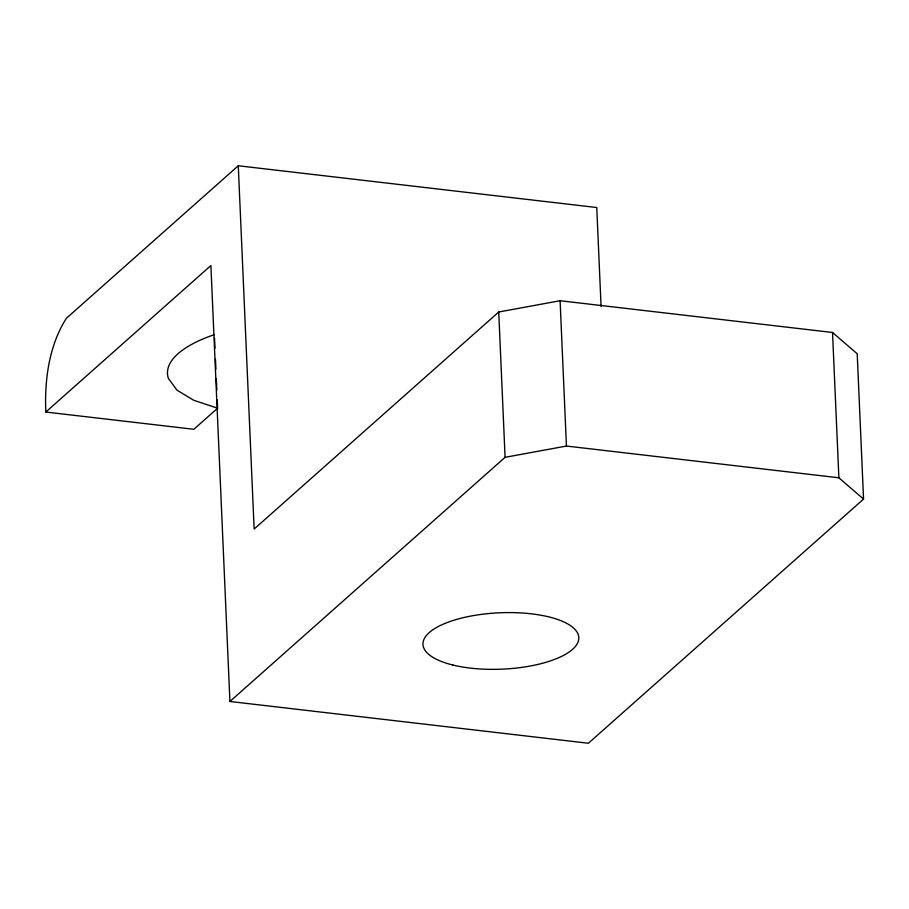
<?xml version="1.0" encoding="UTF-8"?>
<svg xmlns="http://www.w3.org/2000/svg" width="909" height="909" viewBox="0 0 909 909"><rect width="100%" height="100%" fill="white"/><g stroke="black" fill="none" stroke-linecap="round" stroke-linejoin="round"><path stroke-width="1.36" d="M601.076 306.469L596.759 207.525L238.283 165.756L66.38 318.286C48.847 345.863 44.53 379.951 45.791 412.038L193.856 429.287L217.615 408.198L217.251 399.824M45.791 412.038L210.888 265.542L229.92 701.475L588.396 743.244L863.55 499.086L857.21 353.771L832.53 332.478L560.092 300.731L498.734 312.003L254.145 529.038L238.283 165.756M229.92 701.475L505.086 457.318L566.443 446.046L838.882 477.793L863.55 499.086M217.615 408.198L193.697 400.267L176.914 390.109L168.415 378.439A131.044 47.393 -2.5 0 1 214.149 334.694M832.53 332.478L838.882 477.793M560.092 300.731L566.443 446.046M498.734 312.003L505.086 457.318M214.569 338.341L214.99 348.124M215.478 359.294L215.91 369.077M216.331 378.86L216.819 390.041M452.784 665.013A78.004 28.213 -2.5 0 0 578.044 642.027A78.004 28.213 -2.5 0 0 471.794 615.882A78.004 28.213 -2.5 0 0 452.784 665.013"/></g></svg>
